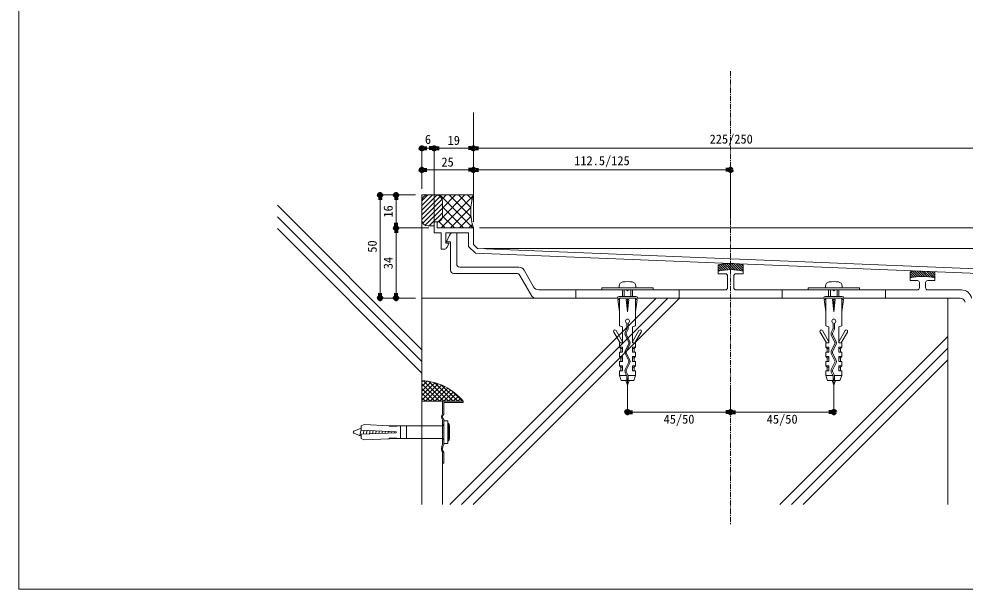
# Model space of a CAD drawing. Units: millimetres, scale not verified. Extents: x -690 to 690, y -477 to 478.
# Drawn here: x -690 to -231.4, y -477.4 to -201.2 of the extents above; entities that cross this region are included whole.
import ezdxf
from ezdxf.enums import TextEntityAlignment as Align

# ---------------------------------------------------------------- set-up
doc = ezdxf.new("R2010")
doc.units = ezdxf.units.MM
doc.header["$LTSCALE"] = 2
doc.linetypes.add('USER1', pattern=[2, 1.25, -0.25, 0.25, -0.25])
for name, color, linetype, lineweight in [('0-0_0', 7, 'Continuous', 80), ('0-1_WAKU', 7, 'Continuous', 18), ('0-3_KUTAI', 3, 'Continuous', 18), ('0-4_BOUSUI', 1, 'Continuous', 18), ('0-6_HATCH', 9, 'Continuous', 18), ('0-7_KASAGI', 150, 'Continuous', 18), ('0-8_sunpo', 7, 'Continuous', 18), ('0-9_KANAMONO_SCREW', 4, 'Continuous', 18), ('0-A_KANAMONO', 4, 'Continuous', 18), ('0-B_kijun', 1, 'USER1', 18)]:
    doc.layers.add(name, color=color, linetype=linetype, lineweight=lineweight)
doc.styles.add('ＭＳ ゴシック', font='')
doc.styles.get('ＭＳ ゴシック').set_extended_font_data('MS Gothic')

# ---------------------------------------------------------------- blocks, each defined once
blk = doc.blocks.new('_Dot')
at = {"layer": '0-0_0'}
for p, q in [((-0.5, 0), (-1, 0)), ((0.25, 0), (-0.25, 0))]:
    blk.add_line(p, q, dxfattribs=at)
blk.add_circle((0, 0), 0.25, dxfattribs=at)

msp = doc.modelspace()

# ---------------------------------------------------------------- linework, layer by layer
at = {"layer": '0-1_WAKU'}
msp.add_lwpolyline([(-689.991, -477.444), (690.009, -477.444), (690.009, 477.556), (-689.991, 477.556)], close=True, dxfattribs=at)
at = {"layer": '0-3_KUTAI'}
for p, q in [((-469.691, -286.454), (-469.691, -246.454)), ((-494.691, -436.454), (-494.691, -286.454)), ((-494.691, -286.454), (-469.691, -286.454))]:
    msp.add_line(p, q, dxfattribs=at)
msp.add_lwpolyline([(-494.691, -336.454), (-239.691, -336.454), (-239.691, -436.454)], dxfattribs=at)
at = {"layer": '0-4_BOUSUI'}
for p, q in [((-491.691, -286.454), (-487.691, -286.454)), ((-494.691, -298.454), (-494.691, -289.454)), ((-484.691, -289.454), (-484.691, -296.954)), ((-484.691, -386.454), (-494.691, -386.454)), ((-484.691, -436.454), (-484.691, -416.454))]:
    msp.add_line(p, q, dxfattribs=at)
msp.add_lwpolyline([(-487.191, -299.454), (-488.691, -299.454), (-488.691, -301.454), (-491.691, -301.454)], dxfattribs=at)
for centre, radius, start, end in [((-491.691, -289.454), 3, 90, 180), ((-487.691, -289.454), 3, 0, 90), ((-445.564, -294.454), 25.419, 161.65574, 198.34426), ((-487.191, -296.954), 2.5, 270, 0), ((-491.691, -298.454), 3, 180, 270), ((-495.647, -403.366), 26.93, 38.90484, 87.96505)]:
    msp.add_arc(centre, radius, start, end, dxfattribs=at)
at = {"layer": '0-6_HATCH'}
for p, q in [((-494.691, -291.598), (-489.547, -286.454)), ((-494.691, -293.843), (-487.324, -286.476)), ((-494.691, -296.088), (-485.76, -287.157)), ((-494.691, -298.333), (-484.849, -288.491)), ((-494.689, -289.351), (-491.794, -286.455)), ((-487.324, -286.476), (-487.302, -286.454)), ((-469.943, -302.454), (-485.943, -286.454)), ((-485.341, -302.454), (-469.855, -286.967)), ((-484.849, -288.491), (-482.812, -286.454)), ((-484.721, -297.344), (-473.832, -286.454)), ((-484.691, -292.823), (-478.322, -286.454)), ((-470.849, -297.057), (-481.453, -286.454)), ((-470.908, -292.508), (-476.962, -286.454)), ((-470.304, -288.622), (-472.472, -286.454)), ((-564.691, -291.454), (-494.691, -361.454)), ((-494.204, -300.091), (-484.691, -290.578)), ((-493.014, -301.146), (-484.691, -292.823)), ((-474.433, -302.454), (-484.691, -292.196)), ((-480.851, -302.454), (-470.908, -292.511)), ((-564.691, -297.111), (-494.691, -367.111)), ((-491.077, -301.454), (-484.691, -295.068)), ((-486.801, -299.423), (-484.721, -297.344)), ((-478.923, -302.454), (-484.691, -296.686)), ((-476.361, -302.454), (-470.859, -296.952)), ((-488.832, -301.454), (-488.691, -301.313)), ((-487.191, -299.813), (-486.801, -299.423)), ((-483.413, -302.454), (-486.508, -299.359)), ((-471.871, -302.454), (-470.186, -300.768)), ((-564.691, -302.767), (-494.691, -372.767)), ((-381.132, -336.454), (-481.132, -436.454)), ((-375.475, -336.454), (-475.475, -436.454)), ((-369.818, -336.454), (-469.818, -436.454)), ((-239.691, -355.013), (-321.132, -436.454)), ((-239.691, -360.669), (-315.475, -436.454)), ((-239.691, -366.326), (-309.818, -436.454)), ((-494.691, -376.983), (-494.184, -376.476)), ((-494.691, -379.228), (-492.13, -376.667)), ((-494.691, -381.473), (-490.209, -376.992)), ((-494.691, -383.718), (-488.402, -377.43)), ((-486.201, -386.454), (-494.691, -377.964)), ((-494.691, -385.964), (-486.695, -377.968)), ((-488.446, -386.454), (-494.691, -380.209)), ((-483.956, -386.454), (-493.917, -376.492)), ((-492.936, -386.454), (-485.079, -378.597)), ((-481.711, -386.454), (-491.389, -376.776)), ((-490.691, -386.454), (-483.546, -379.309)), ((-479.465, -386.454), (-488.523, -377.396)), ((-488.446, -386.454), (-482.09, -380.098)), ((-477.22, -386.454), (-485.076, -378.598)), ((-490.691, -386.454), (-494.691, -382.454)), ((-492.936, -386.454), (-494.691, -384.699)), ((-486.201, -386.454), (-480.708, -380.961)), ((-483.956, -386.454), (-479.395, -381.893)), ((-481.711, -386.454), (-478.151, -382.894)), ((-474.975, -386.454), (-479.93, -381.499)), ((-479.465, -386.454), (-476.974, -383.962)), ((-477.22, -386.454), (-475.863, -385.096)), ((-474.975, -386.454), (-474.818, -386.297))]:
    msp.add_line(p, q, dxfattribs=at)
at = {"layer": '0-7_KASAGI'}
for p, q in [((-482.791, -309.154), (-481.324, -305.926)), ((-479.503, -304.754), (-478.291, -304.754)), ((-477.791, -305.254), (-477.791, -319.954)), ((-350.991, -323.384), (-350.991, -320.384)), ((-348.291, -322.873), (-350.821, -320.343)), ((-347.282, -322.759), (-349.901, -320.141)), ((-346.234, -322.685), (-348.95, -319.969)), ((-345.142, -322.654), (-347.965, -319.831)), ((-341.535, -322.894), (-344.714, -319.714)), ((-340.186, -323.12), (-343.545, -319.761)), ((-338.991, -323.193), (-342.375, -319.809)), ((-338.991, -322.07), (-341.103, -319.958)), ((-338.991, -320.948), (-339.724, -320.215)), ((-338.991, -320.384), (-338.991, -323.384)), ((-448.874, -324.454), (-479.291, -324.454)), ((-476.291, -321.454), (-447.719, -321.454)), ((-441.368, -335.454), (-447.142, -325.454)), ((-445.121, -322.954), (-440.502, -330.954)), ((-349.265, -323.022), (-350.991, -321.296)), ((-350.205, -323.204), (-350.991, -322.418)), ((-257.991, -326.684), (-257.991, -323.684)), ((-256.177, -326.307), (-257.991, -324.493)), ((-257.121, -326.486), (-257.991, -325.615)), ((-255.201, -326.161), (-257.738, -323.623)), ((-254.188, -326.05), (-256.815, -323.424)), ((-253.136, -325.98), (-255.817, -323.299)), ((-252.04, -325.954), (-254.648, -323.346)), ((-250.893, -325.978), (-253.478, -323.393)), ((-249.689, -326.06), (-252.308, -323.44)), ((-248.415, -326.211), (-251.139, -323.487)), ((-247.058, -326.445), (-249.969, -323.535)), ((-245.991, -326.39), (-248.799, -323.582)), ((-245.991, -325.268), (-247.629, -323.629)), ((-245.991, -324.145), (-246.46, -323.676)), ((-346.491, -331.454), (-346.491, -325.654)), ((-343.491, -325.654), (-343.491, -331.454)), ((-253.491, -331.454), (-253.491, -328.954)), ((-250.491, -328.954), (-250.491, -331.454)), ((-419.991, -332.454), (-419.991, -336.454)), ((-369.991, -332.454), (-369.991, -336.454)), ((-319.991, -332.454), (-319.991, -336.454)), ((-269.991, -332.454), (-269.991, -336.454)), ((-249.491, -332.454), (-233.09, -332.454)), ((-233.81, -336.454), (-439.636, -336.454))]:
    msp.add_line(p, q, dxfattribs=at)
for points in [[(-221.775, -322.37), (-467.691, -312.454), (-469.691, -310.454), (-469.691, -302.454), (-487.191, -302.454), (-487.191, -299.454), (-488.691, -299.454), (-488.691, -304.754), (-485.291, -304.754), (-485.291, -312.754), (-483.918, -312.754)], [(-482.576, -311.924), (-481.491, -309.754), (-482.991, -309.754), (-482.991, -304.754), (-471.991, -304.754), (-471.991, -311.406), (-468.682, -314.716), (-224.87, -324.547)], [(-480.791, -322.954), (-480.791, -309.154), (-482.791, -309.154)], [(-344, -322.673), (-344.991, -321.683), (-346.944, -319.73)], [(-342.801, -322.75), (-344.991, -320.56), (-345.882, -319.67)], [(-347.491, -324.654), (-350.991, -324.654), (-350.991, -323.384)], [(-338.991, -323.384), (-338.991, -324.654), (-342.491, -324.654)], [(-256.07, -323.289), (-245.991, -323.695), (-245.991, -326.684)], [(-254.491, -327.954), (-257.991, -327.954), (-257.991, -326.684)], [(-245.991, -326.684), (-245.991, -327.954), (-249.491, -327.954)], [(-437.904, -332.454), (-395.491, -332.454), (-394.991, -332.954), (-394.491, -332.454), (-347.491, -332.454)], [(-342.491, -332.454), (-295.491, -332.454), (-294.991, -332.954), (-294.491, -332.454), (-254.491, -332.454)]]:
    msp.add_lwpolyline(points, dxfattribs=at)
for centre, radius, start, end in [((-479.503, -306.754), 2, 90, 155.55605), ((-478.291, -305.254), 0.5, 0, 90), ((-483.918, -311.254), 1.5, 270, 333.43495), ((-476.291, -319.954), 1.5, 180, 270), ((-344.991, -344.654), 25, 76.11346, 103.88654), ((-479.291, -322.954), 1.5, 180, 270), ((-448.874, -326.454), 2, 30, 90), ((-447.719, -324.454), 3, 30, 90), ((-344.991, -347.654), 25, 76.11346, 103.88654), ((-347.491, -325.654), 1, 0, 90), ((-342.491, -325.654), 1, 90, 180), ((-251.991, -347.954), 25, 99.38996, 103.88654), ((-251.991, -350.954), 25, 76.11346, 103.88654), ((-254.491, -328.954), 1, 0, 90), ((-249.491, -328.954), 1, 90, 180), ((-437.904, -329.454), 3, 210, 270), ((-347.491, -331.454), 1, 270, 0), ((-342.491, -331.454), 1, 180, 270), ((-254.491, -331.454), 1, 270, 0), ((-249.491, -331.454), 1, 180, 270), ((-233.09, -337.454), 5, 11.30993, 90), ((-439.636, -334.454), 2, 210, 270), ((-233.81, -338.954), 2.5, 11.30993, 90)]:
    msp.add_arc(centre, radius, start, end, dxfattribs=at)
at = {"layer": '0-8_sunpo'}
for p, q in [((-494.691, -283.454), (-494.691, -263.844)), ((-491.091, -263.844), (-492.291, -263.844)), ((-488.691, -299.454), (-488.691, -263.844)), ((-488.691, -299.454), (-488.691, -263.844)), ((-486.291, -263.844), (-472.091, -263.844)), ((-469.691, -283.454), (-469.691, -263.844)), ((-469.691, -299.454), (-469.691, -263.853)), ((-467.291, -263.853), (-222.091, -263.853)), ((-494.691, -283.454), (-494.691, -274.325)), ((-492.291, -274.325), (-472.091, -274.325)), ((-469.691, -299.454), (-469.691, -274.325)), ((-469.691, -283.454), (-469.691, -274.325)), ((-347.391, -274.325), (-467.291, -274.325)), ((-344.991, -298.248), (-344.991, -274.325)), ((-497.691, -286.454), (-514.933, -286.454)), ((-514.933, -334.054), (-514.933, -288.854)), ((-497.691, -286.454), (-507.2, -286.454)), ((-507.2, -300.054), (-507.2, -288.854)), ((-491.291, -302.454), (-507.2, -302.454)), ((-497.691, -302.454), (-507.2, -302.454)), ((-466.691, -302.463), (-167.159, -302.463)), ((-507.2, -334.054), (-507.2, -304.854)), ((-464.691, -312.463), (-167.159, -312.463)), ((-464.691, -312.463), (-167.159, -312.463)), ((-497.691, -336.454), (-514.933, -336.454)), ((-497.691, -336.454), (-507.2, -336.454)), ((-394.991, -375.394), (-394.991, -391.689)), ((-294.991, -375.394), (-294.991, -391.689)), ((-344.991, -380.376), (-344.991, -391.689)), ((-344.991, -380.376), (-344.991, -391.689)), ((-347.391, -391.689), (-392.591, -391.689)), ((-297.391, -391.689), (-342.591, -391.689))]:
    msp.add_line(p, q, dxfattribs=at)
at = {"layer": '0-9_KANAMONO_SCREW'}
for p, q in [((-397.491, -335.604), (-397.491, -332.454)), ((-396.591, -335.604), (-396.591, -332.454)), ((-393.391, -335.604), (-393.391, -332.454)), ((-392.491, -335.604), (-392.491, -332.454)), ((-297.491, -335.604), (-297.491, -332.454)), ((-296.591, -335.604), (-296.591, -332.454)), ((-293.391, -335.604), (-293.391, -332.454)), ((-292.491, -335.604), (-292.491, -332.454)), ((-399.941, -336.454), (-390.041, -336.454)), ((-390.891, -335.604), (-399.091, -335.604)), ((-395.591, -337.154), (-394.391, -337.154)), ((-395.591, -337.154), (-394.991, -343.154)), ((-394.991, -343.154), (-394.991, -337.154)), ((-394.391, -337.154), (-394.991, -343.154)), ((-299.941, -336.454), (-290.041, -336.454)), ((-290.891, -335.604), (-299.091, -335.604)), ((-295.591, -337.154), (-294.391, -337.154)), ((-295.591, -337.154), (-294.991, -343.154)), ((-294.991, -343.154), (-294.991, -337.154)), ((-294.391, -337.154), (-294.991, -343.154)), ((-395.341, -348.54), (-395.341, -351.222)), ((-394.641, -351.222), (-394.641, -348.54)), ((-295.341, -348.54), (-295.341, -351.222)), ((-294.641, -351.222), (-294.641, -348.54)), ((-398.545, -358.204), (-401.62, -352.879)), ((-400.494, -352.229), (-397.391, -357.604)), ((-395.407, -351.508), (-396.19, -353.111)), ((-395.562, -353.418), (-394.778, -351.815)), ((-389.488, -352.229), (-392.591, -357.604)), ((-391.436, -358.204), (-388.362, -352.879)), ((-298.545, -358.204), (-301.62, -352.879)), ((-300.494, -352.229), (-297.391, -357.604)), ((-295.407, -351.508), (-296.19, -353.111)), ((-295.562, -353.418), (-294.778, -351.815)), ((-289.488, -352.229), (-292.591, -357.604)), ((-291.436, -358.204), (-288.362, -352.879)), ((-396.19, -354.297), (-394.42, -357.918)), ((-393.791, -357.611), (-395.562, -353.989)), ((-296.19, -354.297), (-294.42, -357.918)), ((-293.791, -357.611), (-295.562, -353.989)), ((-398.241, -360.854), (-398.241, -362.704)), ((-394.42, -358.489), (-396.19, -362.111)), ((-395.562, -362.418), (-393.791, -358.797)), ((-391.741, -360.854), (-392.591, -360.854)), ((-391.091, -360.204), (-391.741, -360.854)), ((-391.741, -360.854), (-391.741, -362.704)), ((-298.241, -360.854), (-298.241, -362.704)), ((-294.42, -358.489), (-296.19, -362.111)), ((-295.562, -362.418), (-293.791, -358.797)), ((-291.741, -360.854), (-292.591, -360.854)), ((-291.091, -360.204), (-291.741, -360.854)), ((-291.741, -360.854), (-291.741, -362.704)), ((-398.241, -365.354), (-398.241, -367.204)), ((-396.19, -363.297), (-394.42, -366.918)), ((-393.791, -366.611), (-395.562, -362.989)), ((-391.741, -365.354), (-391.741, -367.204)), ((-298.241, -365.354), (-298.241, -367.204)), ((-296.19, -363.297), (-294.42, -366.918)), ((-293.791, -366.611), (-295.562, -362.989)), ((-291.741, -365.354), (-291.741, -367.204)), ((-398.241, -369.854), (-398.241, -371.704)), ((-394.42, -367.489), (-396.19, -371.111)), ((-395.562, -371.418), (-393.791, -367.797)), ((-391.741, -369.854), (-391.741, -371.704)), ((-298.241, -369.854), (-298.241, -371.704)), ((-294.42, -367.489), (-296.19, -371.111)), ((-295.562, -371.418), (-293.791, -367.797)), ((-291.741, -369.854), (-291.741, -371.704)), ((-398.891, -373.954), (-395.383, -373.954)), ((-396.19, -372.297), (-395.407, -373.9)), ((-394.778, -373.592), (-395.562, -371.989)), ((-391.091, -373.954), (-394.661, -373.954)), ((-298.891, -373.954), (-295.383, -373.954)), ((-296.19, -372.297), (-295.407, -373.9)), ((-294.778, -373.592), (-295.562, -371.989)), ((-291.091, -373.954), (-294.661, -373.954)), ((-524.091, -398.424), (-522.712, -397.735)), ((-524.091, -400.424), (-524.091, -398.424)), ((-510.587, -398.27), (-522.712, -397.735)), ((-510.598, -398.519), (-510.587, -398.27)), ((-507.102, -398.674), (-510.598, -398.519)), ((-510.349, -398.531), (-510.338, -398.281)), ((-507.341, -398.413), (-510.338, -398.281)), ((-507.352, -398.663), (-507.341, -398.413)), ((-507.102, -398.674), (-507.091, -398.424)), ((-485.091, -398.424), (-507.091, -398.424)), ((-505.091, -404.424), (-505.091, -398.424)), ((-502.091, -404.424), (-502.091, -398.424)), ((-484.091, -397.424), (-484.091, -395.924)), ((-482.091, -395.924), (-484.091, -395.924)), ((-484.091, -405.424), (-484.091, -397.424)), ((-482.091, -406.924), (-482.091, -395.924)), ((-482.091, -397.174), (-481.591, -397.174)), ((-481.341, -398.424), (-481.341, -404.424)), ((-524.091, -399.511), (-527.595, -400.962)), ((-524.091, -403.337), (-527.595, -401.886)), ((-524.808, -403.04), (-524.091, -400.173)), ((-507.091, -401.174), (-524.091, -400.424)), ((-507.091, -401.674), (-524.091, -402.424)), ((-524.091, -402.424), (-524.091, -404.424)), ((-523.143, -402.382), (-522.669, -400.487)), ((-521.626, -402.315), (-521.186, -400.552)), ((-520.11, -402.248), (-519.702, -400.618)), ((-518.593, -402.181), (-518.218, -400.683)), ((-517.076, -402.115), (-516.735, -400.749)), ((-515.56, -402.048), (-515.251, -400.814)), ((-514.043, -401.981), (-513.767, -400.879)), ((-512.526, -401.914), (-512.284, -400.945)), ((-511.009, -401.847), (-510.8, -401.01)), ((-509.493, -401.78), (-509.317, -401.076)), ((-507.976, -401.713), (-507.833, -401.141)), ((-507.091, -401.674), (-507.091, -401.174)), ((-524.091, -404.424), (-522.712, -405.113)), ((-510.587, -404.578), (-522.712, -405.113)), ((-507.102, -404.174), (-510.598, -404.328)), ((-510.598, -404.328), (-510.587, -404.578)), ((-510.349, -404.317), (-510.338, -404.567)), ((-507.341, -404.435), (-510.338, -404.567)), ((-507.352, -404.185), (-507.341, -404.435)), ((-507.102, -404.174), (-507.091, -404.424)), ((-485.091, -404.424), (-507.091, -404.424)), ((-484.091, -406.924), (-484.091, -405.424)), ((-484.091, -406.924), (-482.091, -406.924)), ((-481.591, -405.674), (-482.091, -405.674)), ((-481.591, -405.674), (-481.341, -404.424))]:
    msp.add_line(p, q, dxfattribs=at)
for points in [[(-407.491, -332.454), (-382.491, -332.454), (-382.491, -331.454), (-407.491, -331.454)], [(-307.491, -332.454), (-282.491, -332.454), (-282.491, -331.454), (-307.491, -331.454)]]:
    msp.add_lwpolyline(points, close=True, dxfattribs=at)
for points in [[(-390.991, -330.595), (-390.991, -331.454), (-398.991, -331.454), (-398.991, -330.595)], [(-290.991, -330.595), (-290.991, -331.454), (-298.991, -331.454), (-298.991, -330.595)], [(-398.891, -337.154), (-399.691, -337.154), (-398.891, -343.154)], [(-395.341, -374.185), (-395.341, -376.454), (-397.991, -376.454), (-398.891, -373.954), (-398.891, -371.704), (-397.391, -371.704), (-397.391, -369.204), (-398.891, -369.204), (-398.891, -367.204), (-397.391, -367.204), (-397.391, -364.704), (-398.891, -364.704), (-398.891, -362.704), (-397.391, -362.704), (-397.391, -360.204), (-398.891, -360.204), (-398.891, -358.204), (-397.391, -358.204), (-397.391, -350.404), (-398.891, -349.904), (-398.891, -336.454)], [(-391.091, -336.454), (-391.091, -349.904), (-392.591, -350.404), (-392.591, -358.204), (-391.091, -358.204), (-391.091, -360.204), (-392.591, -360.204), (-392.591, -362.704), (-391.091, -362.704), (-391.091, -364.704), (-392.591, -364.704), (-392.591, -367.204), (-391.091, -367.204), (-391.091, -369.204), (-392.591, -369.204), (-392.591, -371.704), (-391.091, -371.704), (-391.091, -373.954), (-391.991, -376.454), (-394.641, -376.454), (-394.641, -374.185)], [(-391.091, -337.154), (-390.291, -337.154), (-391.091, -343.154)], [(-298.891, -337.154), (-299.691, -337.154), (-298.891, -343.154)], [(-295.341, -374.185), (-295.341, -376.454), (-297.991, -376.454), (-298.891, -373.954), (-298.891, -371.704), (-297.391, -371.704), (-297.391, -369.204), (-298.891, -369.204), (-298.891, -367.204), (-297.391, -367.204), (-297.391, -364.704), (-298.891, -364.704), (-298.891, -362.704), (-297.391, -362.704), (-297.391, -360.204), (-298.891, -360.204), (-298.891, -358.204), (-297.391, -358.204), (-297.391, -350.404), (-298.891, -349.904), (-298.891, -336.454)], [(-291.091, -336.454), (-291.091, -349.904), (-292.591, -350.404), (-292.591, -358.204), (-291.091, -358.204), (-291.091, -360.204), (-292.591, -360.204), (-292.591, -362.704), (-291.091, -362.704), (-291.091, -364.704), (-292.591, -364.704), (-292.591, -367.204), (-291.091, -367.204), (-291.091, -369.204), (-292.591, -369.204), (-292.591, -371.704), (-291.091, -371.704), (-291.091, -373.954), (-291.991, -376.454), (-294.641, -376.454), (-294.641, -374.185)], [(-291.091, -337.154), (-290.291, -337.154), (-291.091, -343.154)], [(-398.891, -360.204), (-398.241, -360.854), (-397.391, -360.854)], [(-298.891, -360.204), (-298.241, -360.854), (-297.391, -360.854)], [(-398.891, -364.704), (-398.241, -365.354), (-397.391, -365.354)], [(-391.091, -364.704), (-391.741, -365.354), (-392.591, -365.354)], [(-298.891, -364.704), (-298.241, -365.354), (-297.391, -365.354)], [(-291.091, -364.704), (-291.741, -365.354), (-292.591, -365.354)], [(-398.891, -369.204), (-398.241, -369.854), (-397.391, -369.854)], [(-391.091, -369.204), (-391.741, -369.854), (-392.591, -369.854)], [(-298.891, -369.204), (-298.241, -369.854), (-297.391, -369.854)], [(-291.091, -369.204), (-291.741, -369.854), (-292.591, -369.854)], [(-395.815, -376.454), (-394.991, -378.604), (-394.167, -376.454)], [(-295.815, -376.454), (-294.991, -378.604), (-294.167, -376.454)], [(-481.341, -398.424), (-481.591, -397.174), (-481.591, -405.674)]]:
    msp.add_lwpolyline(points, dxfattribs=at)
for centre, radius, start, end in [((-396.991, -330.595), 2, 98.06815, 180), ((-394.991, -344.704), 16.25, 81.93185, 98.06815), ((-392.991, -330.595), 2, 360, 81.93185), ((-296.991, -330.595), 2, 98.06815, 180), ((-294.991, -344.704), 16.25, 81.93185, 98.06815), ((-292.991, -330.595), 2, 360, 81.93185), ((-399.091, -336.454), 0.85, 90, 180), ((-390.891, -336.454), 0.85, 0, 90), ((-299.091, -336.454), 0.85, 90, 180), ((-290.891, -336.454), 0.85, 0, 90), ((-394.991, -347.604), 1, 290.48732, 249.51268), ((-294.991, -347.604), 1, 290.48732, 249.51268), ((-401.057, -352.554), 0.65, 30, 210), ((-394.978, -353.704), 1.35, 153.9465, 206.0535), ((-395.991, -351.222), 0.65, 333.9465, 0), ((-395.991, -351.222), 1.35, 333.9465, 0), ((-388.925, -352.554), 0.65, 330, 150), ((-301.057, -352.554), 0.65, 30, 210), ((-294.978, -353.704), 1.35, 153.9465, 206.0535), ((-295.991, -351.222), 0.65, 333.9465, 0), ((-295.991, -351.222), 1.35, 333.9465, 0), ((-288.925, -352.554), 0.65, 330, 150), ((-394.978, -353.704), 0.65, 153.9465, 206.0535), ((-395.004, -358.204), 1.35, 333.9465, 26.0535), ((-294.978, -353.704), 0.65, 153.9465, 206.0535), ((-295.004, -358.204), 1.35, 333.9465, 26.0535), ((-394.978, -362.704), 1.35, 153.9465, 206.0535), ((-395.004, -358.204), 0.65, 333.9465, 26.0535), ((-294.978, -362.704), 1.35, 153.9465, 206.0535), ((-295.004, -358.204), 0.65, 333.9465, 26.0535), ((-394.978, -362.704), 0.65, 153.9465, 206.0535), ((-395.004, -367.204), 1.35, 333.9465, 26.0535), ((-294.978, -362.704), 0.65, 153.9465, 206.0535), ((-295.004, -367.204), 1.35, 333.9465, 26.0535), ((-394.978, -371.704), 1.35, 153.9465, 206.0535), ((-394.978, -371.704), 0.65, 153.9465, 206.0535), ((-395.004, -367.204), 0.65, 333.9465, 26.0535), ((-294.978, -371.704), 1.35, 153.9465, 206.0535), ((-294.978, -371.704), 0.65, 153.9465, 206.0535), ((-295.004, -367.204), 0.65, 333.9465, 26.0535), ((-395.991, -374.185), 0.65, 360, 26.0535), ((-395.991, -374.185), 1.35, 360, 26.0535), ((-295.991, -374.185), 0.65, 360, 26.0535), ((-295.991, -374.185), 1.35, 360, 26.0535), ((-485.091, -397.424), 1, 270, 0), ((-527.404, -401.424), 0.5, 112.5, 247.5), ((-485.091, -405.424), 1, 0, 90)]:
    msp.add_arc(centre, radius, start, end, dxfattribs=at)
at = {"layer": '0-A_KANAMONO'}
for p, q in [((-484.691, -395.454), (-484.691, -407.454)), ((-484.091, -407.61), (-484.091, -395.238)), ((-484.091, -416.454), (-484.091, -411.298))]:
    msp.add_line(p, q, dxfattribs=at)
for points in [[(-484.091, -392.669), (-484.091, -387.054), (-474.691, -387.054), (-474.691, -386.454), (-484.691, -386.454), (-484.691, -392.454)], [(-484.691, -411.454), (-484.691, -416.454), (-484.091, -416.454)]]:
    msp.add_lwpolyline(points, dxfattribs=at)
for centre, radius, start, end in [((-482.691, -393.954), 2.5, 143.1301, 216.8699), ((-482.691, -393.954), 1.9, 137.4631, 222.5369), ((-480.941, -409.454), 4.25, 151.92751, 208.07249), ((-480.941, -409.454), 3.65, 149.65666, 210.34334)]:
    msp.add_arc(centre, radius, start, end, dxfattribs=at)
at = {"layer": '0-B_kijun'}
msp.add_line((-344.991, -226.454), (-344.991, -446.454), dxfattribs=at)

# ---------------------------------------------------------------- block references
at = {"layer": '0-8_sunpo', "xscale": 2.4, "yscale": 2.4}
for p, rotation in [((-494.691, -263.844), 180), ((-488.691, -263.844), 180), ((-469.691, -263.853), 180), ((-494.691, -274.325), 180), ((-469.691, -274.325), 180), ((-514.933, -286.454), 90), ((-507.2, -286.454), 90), ((-507.2, -302.454), 270), ((-507.2, -302.454), 90), ((-514.933, -336.454), 270), ((-507.2, -336.454), 270), ((-394.991, -391.689), 180), ((-344.991, -391.689), 180)]:
    msp.add_blockref('_Dot', p, dxfattribs=dict(at, rotation=rotation))
for p in [(-488.691, -263.844), (-469.691, -263.844), (-469.691, -274.325), (-344.991, -274.325), (-344.991, -391.689), (-294.991, -391.689)]:
    msp.add_blockref('_Dot', p, dxfattribs=at)

# ---------------------------------------------------------------- texts
at = {"layer": '0-8_sunpo', "style": 'ＭＳ ゴシック'}
for s, p in [('6', (-493.19, -263.06)), ('19', (-482.191, -263.544)), ('225/250', (-355.191, -262.914)), ('25', (-485.191, -274.025)), ('112.5/125', (-420.841, -273.386)), ('45/50', (-377.491, -398.629)), ('45/50', (-327.491, -398.629))]:
    msp.add_text(s, height=4.399, dxfattribs=at).set_placement(p, align=Align.BOTTOM_LEFT)
for s, p in [('16', (-507.5, -297.454)), ('50', (-515.233, -314.454)), ('34', (-507.5, -322.454))]:
    msp.add_text(s, height=4.399, rotation=90, dxfattribs=at).set_placement(p, align=Align.BOTTOM_LEFT)

doc.saveas('drawing.dxf')
